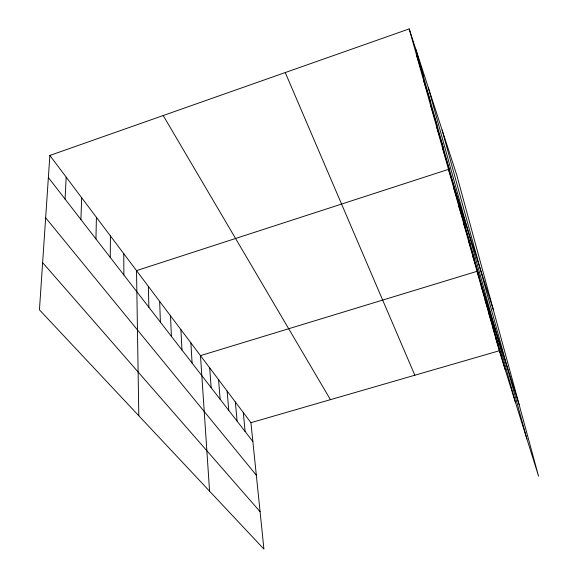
<?xml version="1.0" encoding="UTF-8"?>
<svg xmlns="http://www.w3.org/2000/svg" width="578" height="578" viewBox="0 0 578 578"><rect width="100%" height="100%" fill="white"/><g stroke="black" fill="none" stroke-linecap="round" stroke-linejoin="round"><path stroke-width="0.87" d="M110.254 257.434L110.42 235.932M95.955 238.967L96.403 217.299M80.913 219.553L81.671 197.727M65.076 199.107L66.181 177.135M49.86 155.446L39.441 309.859L263.922 549.1L250.931 422.684L49.86 155.446L409.202 28.9L456.743 175.018L538.559 476.164L499.276 350.767L409.202 28.9M250.931 422.684L499.276 350.767M42.628 262.629L260.078 511.689M45.655 217.783L256.321 475.167M48.371 177.547L252.868 441.52M163.198 115.535L330.435 399.658M285.257 72.553L414.838 375.216M416.666 55.553L423.385 76.289M423.717 80.768L430.408 101.482M430.408 104.654L437.055 125.325M436.751 127.326L443.362 147.925M442.777 148.864L449.337 169.376M493.518 310.386L448.514 169.354L136.524 270.627L138.807 415.755M453.817 188.305L460.276 208.6M458.881 206.404L465.29 226.576M463.722 223.708L470.073 243.743M468.353 240.26L474.654 260.158M472.79 256.119L479.032 275.865M519.167 404.773L477.045 271.32L200.479 355.629L209.568 491.17M481.127 285.9L487.247 305.336M485.043 299.903L491.112 319.179M488.807 313.363L494.819 332.473M492.434 326.303L498.38 345.254M495.917 338.766L501.805 357.544M415.95 49.621L505.107 369.378M428.276 87.516L515.54 402.685M442.098 129.992L526.898 438.94M243.273 412.511L245.13 431.535M235.34 401.963L237.11 421.181M227.111 391.024L228.787 410.438M218.571 379.674L220.146 399.282M209.698 367.883L211.158 387.686M190.892 342.884L192.098 363.078M180.907 329.619L181.969 350.001M170.503 315.798L171.413 336.374M159.665 301.384L160.395 322.148M148.344 286.341L148.886 307.294M123.779 253.691L123.873 275.012"/></g></svg>
